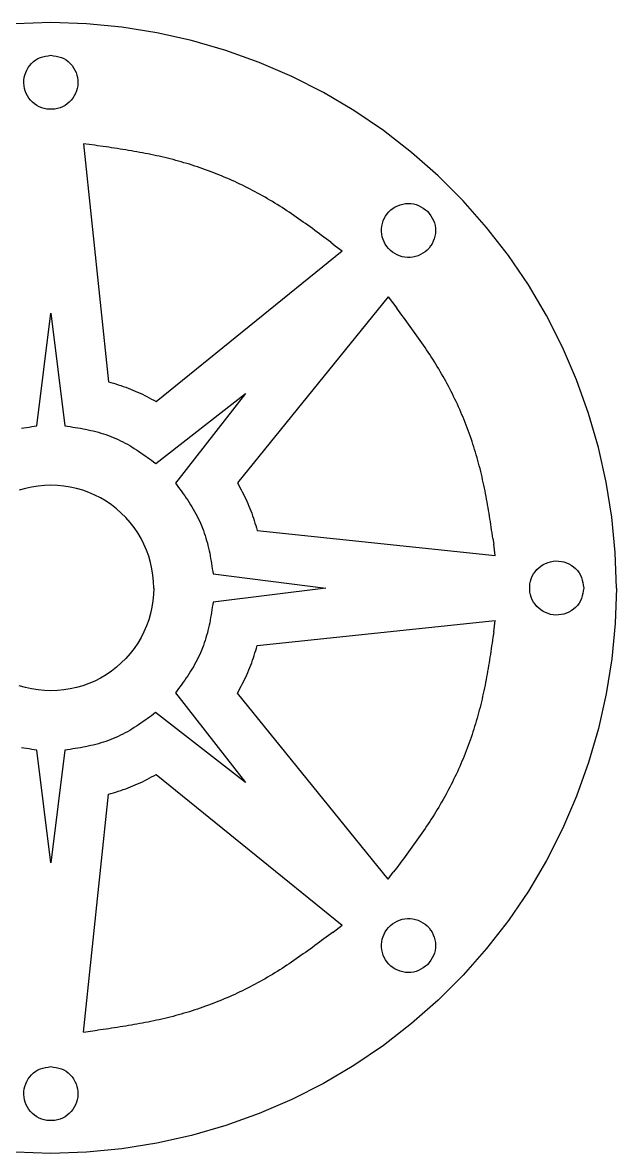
# Model space of a CAD drawing. Extents: x -3475 to 3475, y -2114 to 2114.
# Drawn here: x -1187 to -853, y 70 to 705 of the extents above; entities that cross this region are included whole.
import ezdxf

# ---------------------------------------------------------------- set-up
doc = ezdxf.new("R2010")
doc.units = 0
doc.header["$MEASUREMENT"] = 0
doc.layers.get('0').update_dxf_attribs({"linetype": 'CONTINUOUS'})

msp = doc.modelspace()

# ---------------------------------------------------------------- linework, layer by layer
for p, q in [((-1170.8, 704.71), (-1190.72, 704.07)), ((-1150.87, 704.07), (-1170.8, 704.71)), ((-1131.03, 702.17), (-1150.87, 704.07)), ((-1111.33, 699.03), (-1131.03, 702.17)), ((-1091.87, 694.67), (-1111.33, 699.03)), ((-1072.71, 689.11), (-1091.87, 694.67)), ((-1176.69, 685.06), (-1175.27, 685.5)), ((-1175.27, 685.5), (-1173.81, 685.84)), ((-1173.81, 685.84), (-1172.31, 686.11)), ((-1172.31, 686.11), (-1170.8, 686.35)), ((-1170.8, 686.35), (-1169.29, 686.11)), ((-1169.29, 686.11), (-1167.8, 685.84)), ((-1167.8, 685.84), (-1166.33, 685.5)), ((-1166.33, 685.5), (-1164.91, 685.06)), ((-1053.95, 682.37), (-1072.71, 689.11)), ((-1184.3, 678.1), (-1183.54, 679.43)), ((-1183.54, 679.43), (-1182.66, 680.67)), ((-1182.66, 680.67), (-1181.66, 681.82)), ((-1181.66, 681.82), (-1180.55, 682.86)), ((-1180.55, 682.86), (-1179.34, 683.75)), ((-1179.34, 683.75), (-1178.06, 684.48)), ((-1178.06, 684.48), (-1176.69, 685.06)), ((-1164.91, 685.06), (-1163.55, 684.48)), ((-1163.55, 684.48), (-1162.26, 683.75)), ((-1162.26, 683.75), (-1161.05, 682.86)), ((-1161.05, 682.86), (-1159.94, 681.82)), ((-1159.94, 681.82), (-1158.94, 680.67)), ((-1158.94, 680.67), (-1158.06, 679.42)), ((-1158.06, 679.42), (-1157.31, 678.1)), ((-1035.64, 674.48), (-1053.95, 682.37)), ((-1185.92, 672.32), (-1185.73, 673.81)), ((-1185.73, 673.81), (-1185.4, 675.28)), ((-1185.4, 675.28), (-1184.91, 676.71)), ((-1184.91, 676.71), (-1184.3, 678.1)), ((-1157.31, 678.1), (-1156.69, 676.71)), ((-1156.69, 676.71), (-1156.21, 675.28)), ((-1156.21, 675.28), (-1155.87, 673.81)), ((-1155.87, 673.81), (-1155.68, 672.32)), ((-1017.87, 665.46), (-1035.64, 674.48)), ((-1185.96, 670.81), (-1185.92, 672.32)), ((-1185.85, 669.3), (-1185.96, 670.81)), ((-1185.58, 667.82), (-1185.85, 669.3)), ((-1185.17, 666.36), (-1185.58, 667.82)), ((-1156.02, 667.81), (-1156.43, 666.36)), ((-1155.76, 669.3), (-1156.02, 667.81)), ((-1155.64, 670.81), (-1155.76, 669.3)), ((-1155.68, 672.32), (-1155.64, 670.81)), ((-1184.62, 664.95), (-1185.17, 666.36)), ((-1183.94, 663.6), (-1184.62, 664.95)), ((-1183.11, 662.33), (-1183.94, 663.6)), ((-1182.17, 661.15), (-1183.11, 662.33)), ((-1181.12, 660.07), (-1182.17, 661.15)), ((-1179.96, 659.1), (-1181.12, 660.07)), ((-1160.49, 660.07), (-1161.64, 659.1)), ((-1159.43, 661.15), (-1160.49, 660.07)), ((-1158.49, 662.33), (-1159.43, 661.15)), ((-1157.67, 663.6), (-1158.49, 662.33)), ((-1156.98, 664.95), (-1157.67, 663.6)), ((-1156.43, 666.36), (-1156.98, 664.95)), ((-1000.72, 655.33), (-1017.87, 665.46)), ((-1178.71, 658.25), (-1179.96, 659.1)), ((-1177.38, 657.52), (-1178.71, 658.25)), ((-1175.99, 656.94), (-1177.38, 657.52)), ((-1174.54, 656.49), (-1175.99, 656.94)), ((-1173.06, 656.19), (-1174.54, 656.49)), ((-1171.56, 656.04), (-1173.06, 656.19)), ((-1170.05, 656.04), (-1171.56, 656.04)), ((-1168.54, 656.19), (-1170.05, 656.04)), ((-1167.06, 656.49), (-1168.54, 656.19)), ((-1165.61, 656.94), (-1167.06, 656.49)), ((-1164.22, 657.52), (-1165.61, 656.94)), ((-1162.89, 658.24), (-1164.22, 657.52)), ((-1161.64, 659.1), (-1162.89, 658.24)), ((-984.25, 644.12), (-1000.72, 655.33)), ((-968.52, 631.9), (-984.25, 644.12)), ((-1152.55, 636.73), (-1138.51, 503.18)), ((-1146.21, 635.85), (-1152.55, 636.73)), ((-1144.63, 635.63), (-1146.21, 635.85)), ((-1141.46, 635.18), (-1144.63, 635.63)), ((-1139.88, 634.95), (-1141.46, 635.18)), ((-1138.3, 634.72), (-1139.88, 634.95)), ((-1136.72, 634.49), (-1138.3, 634.72)), ((-1135.14, 634.25), (-1136.72, 634.49)), ((-1133.56, 634.01), (-1135.14, 634.25)), ((-1131.98, 633.76), (-1133.56, 634.01)), ((-1130.4, 633.51), (-1131.98, 633.76)), ((-1128.82, 633.26), (-1130.4, 633.51)), ((-1127.25, 632.99), (-1128.82, 633.26)), ((-1125.67, 632.73), (-1127.25, 632.99)), ((-1124.1, 632.46), (-1125.67, 632.73)), ((-1122.53, 632.18), (-1124.1, 632.46)), ((-1120.96, 631.89), (-1122.53, 632.18)), ((-1119.39, 631.6), (-1120.96, 631.89)), ((-1117.83, 631.3), (-1119.39, 631.6)), ((-1116.26, 630.99), (-1117.83, 631.3)), ((-1114.7, 630.67), (-1116.26, 630.99)), ((-1113.14, 630.35), (-1114.7, 630.67)), ((-1111.58, 630.01), (-1113.14, 630.35)), ((-1110.02, 629.67), (-1111.58, 630.01)), ((-1108.47, 629.31), (-1110.02, 629.67)), ((-1106.92, 628.95), (-1108.47, 629.31)), ((-1105.37, 628.58), (-1106.92, 628.95)), ((-1103.82, 628.19), (-1105.37, 628.58)), ((-953.57, 618.72), (-968.52, 631.9)), ((-1102.28, 627.8), (-1103.82, 628.19)), ((-1100.73, 627.39), (-1102.28, 627.8)), ((-1099.19, 626.97), (-1100.73, 627.39)), ((-1097.66, 626.54), (-1099.19, 626.97)), ((-1096.12, 626.1), (-1097.66, 626.54)), ((-1094.59, 625.64), (-1096.12, 626.1)), ((-1093.06, 625.18), (-1094.59, 625.64)), ((-1091.54, 624.7), (-1093.06, 625.18)), ((-1090.02, 624.21), (-1091.54, 624.7)), ((-1088.5, 623.7), (-1090.02, 624.21)), ((-1086.98, 623.19), (-1088.5, 623.7)), ((-1085.47, 622.66), (-1086.98, 623.19)), ((-1083.97, 622.13), (-1085.47, 622.66)), ((-1082.46, 621.58), (-1083.97, 622.13)), ((-1080.96, 621.02), (-1082.46, 621.58)), ((-1079.47, 620.44), (-1080.96, 621.02)), ((-1077.98, 619.86), (-1079.47, 620.44)), ((-1076.49, 619.26), (-1077.98, 619.86)), ((-1075.01, 618.66), (-1076.49, 619.26)), ((-1073.53, 618.04), (-1075.01, 618.66)), ((-1072.06, 617.41), (-1073.53, 618.04)), ((-1070.59, 616.77), (-1072.06, 617.41)), ((-1069.13, 616.12), (-1070.59, 616.77)), ((-1067.67, 615.45), (-1069.13, 616.12)), ((-939.48, 604.63), (-953.57, 618.72)), ((-1066.22, 614.78), (-1067.67, 615.45)), ((-1064.77, 614.1), (-1066.22, 614.78)), ((-1063.33, 613.4), (-1064.77, 614.1)), ((-1061.89, 612.69), (-1063.33, 613.4)), ((-1060.46, 611.98), (-1061.89, 612.69)), ((-1059.04, 611.25), (-1060.46, 611.98)), ((-1057.62, 610.51), (-1059.04, 611.25)), ((-1056.21, 609.76), (-1057.62, 610.51)), ((-1054.8, 609), (-1056.21, 609.76)), ((-1053.4, 608.23), (-1054.8, 609)), ((-1052.01, 607.45), (-1053.4, 608.23)), ((-1050.62, 606.66), (-1052.01, 607.45)), ((-1049.24, 605.86), (-1050.62, 606.66)), ((-1047.87, 605.05), (-1049.24, 605.86)), ((-1046.5, 604.22), (-1047.87, 605.05)), ((-1045.14, 603.39), (-1046.5, 604.22)), ((-1043.78, 602.55), (-1045.14, 603.39)), ((-973.3, 602.9), (-971.79, 603.15)), ((-971.79, 603.15), (-970.27, 603.26)), ((-970.27, 603.26), (-968.76, 603.21)), ((-968.76, 603.21), (-967.28, 602.99)), ((-967.28, 602.99), (-965.85, 602.6)), ((-926.3, 589.69), (-939.48, 604.63)), ((-1042.43, 601.7), (-1043.78, 602.55)), ((-1041.09, 600.85), (-1042.43, 601.7)), ((-1039.75, 599.98), (-1041.09, 600.85)), ((-1038.42, 599.11), (-1039.75, 599.98)), ((-1037.09, 598.23), (-1038.42, 599.11)), ((-1035.76, 597.34), (-1037.09, 598.23)), ((-1034.45, 596.44), (-1035.76, 597.34)), ((-982.96, 596.13), (-982.09, 597.37)), ((-982.09, 597.37), (-981.11, 598.52)), ((-981.11, 598.52), (-980.01, 599.55)), ((-980.01, 599.55), (-978.82, 600.48)), ((-978.82, 600.48), (-977.54, 601.28)), ((-977.54, 601.28), (-976.19, 601.95)), ((-976.19, 601.95), (-974.77, 602.49)), ((-974.77, 602.49), (-973.3, 602.9)), ((-965.85, 602.6), (-964.48, 602.04)), ((-964.48, 602.04), (-963.16, 601.34)), ((-963.16, 601.34), (-961.88, 600.55)), ((-961.88, 600.55), (-960.63, 599.68)), ((-960.63, 599.68), (-959.39, 598.79)), ((-959.39, 598.79), (-958.5, 597.55)), ((-958.5, 597.55), (-957.64, 596.3)), ((-1033.13, 595.54), (-1034.45, 596.44)), ((-1031.82, 594.63), (-1033.13, 595.54)), ((-1030.51, 593.72), (-1031.82, 594.63)), ((-1029.21, 592.8), (-1030.51, 593.72)), ((-1027.91, 591.87), (-1029.21, 592.8)), ((-1026.61, 590.94), (-1027.91, 591.87)), ((-1025.32, 590.01), (-1026.61, 590.94)), ((-985.26, 589.01), (-985.09, 590.51)), ((-985.09, 590.51), (-984.77, 591.99)), ((-984.77, 591.99), (-984.31, 593.43)), ((-984.31, 593.43), (-983.7, 594.81)), ((-983.7, 594.81), (-982.96, 596.13)), ((-957.64, 596.3), (-956.84, 595.02)), ((-956.84, 595.02), (-956.15, 593.7)), ((-956.15, 593.7), (-955.59, 592.33)), ((-955.59, 592.33), (-955.19, 590.9)), ((-955.19, 590.9), (-954.98, 589.42)), ((-1024.02, 589.07), (-1025.32, 590.01)), ((-1022.74, 588.12), (-1024.02, 589.07)), ((-1021.45, 587.18), (-1022.74, 588.12)), ((-1020.17, 586.22), (-1021.45, 587.18)), ((-1018.88, 585.27), (-1020.17, 586.22)), ((-1017.6, 584.31), (-1018.88, 585.27)), ((-1016.33, 583.35), (-1017.6, 584.31)), ((-985.28, 587.5), (-985.26, 589.01)), ((-985.15, 585.99), (-985.28, 587.5)), ((-984.87, 584.51), (-985.15, 585.99)), ((-984.44, 583.06), (-984.87, 584.51)), ((-955.29, 584.88), (-955.69, 583.41)), ((-955.03, 586.39), (-955.29, 584.88)), ((-954.92, 587.91), (-955.03, 586.39)), ((-954.98, 589.42), (-954.92, 587.91)), ((-914.07, 573.95), (-926.3, 589.69)), ((-1013.77, 581.43), (-1016.33, 583.35)), ((-1013.77, 581.43), (-1011.23, 579.5)), ((-1011.23, 579.5), (-1007.41, 576.59)), ((-983.87, 581.66), (-984.44, 583.06)), ((-983.16, 580.32), (-983.87, 581.66)), ((-982.32, 579.06), (-983.16, 580.32)), ((-981.37, 577.89), (-982.32, 579.06)), ((-980.3, 576.82), (-981.37, 577.89)), ((-958.63, 578.17), (-959.67, 577.08)), ((-957.71, 579.36), (-958.63, 578.17)), ((-956.91, 580.64), (-957.71, 579.36)), ((-956.23, 581.99), (-956.91, 580.64)), ((-955.69, 583.41), (-956.23, 581.99)), ((-1111.76, 492.09), (-1007.41, 576.59)), ((-979.13, 575.86), (-980.3, 576.82)), ((-977.87, 575.03), (-979.13, 575.86)), ((-976.53, 574.32), (-977.87, 575.03)), ((-975.13, 573.75), (-976.53, 574.32)), ((-973.68, 573.32), (-975.13, 573.75)), ((-972.2, 573.04), (-973.68, 573.32)), ((-970.69, 572.91), (-972.2, 573.04)), ((-969.18, 572.92), (-970.69, 572.91)), ((-967.68, 573.09), (-969.18, 572.92)), ((-966.2, 573.41), (-967.68, 573.09)), ((-964.76, 573.88), (-966.2, 573.41)), ((-963.38, 574.48), (-964.76, 573.88)), ((-962.06, 575.23), (-963.38, 574.48)), ((-960.82, 576.09), (-962.06, 575.23)), ((-959.67, 577.08), (-960.82, 576.09)), ((-902.86, 557.47), (-914.07, 573.95)), ((-892.72, 540.31), (-902.86, 557.47)), ((-981.59, 550.78), (-1066.09, 446.42)), ((-981.59, 550.78), (-976.76, 544.41)), ((-1178.67, 478.39), (-1170.8, 541.7)), ((-1170.8, 541.7), (-1162.93, 478.39)), ((-974.83, 541.86), (-976.76, 544.41)), ((-973.87, 540.58), (-974.83, 541.86)), ((-972.91, 539.3), (-973.87, 540.58)), ((-883.7, 522.52), (-892.72, 540.31)), ((-971.96, 538.02), (-972.91, 539.3)), ((-971.01, 536.74), (-971.96, 538.02)), ((-970.06, 535.45), (-971.01, 536.74)), ((-969.12, 534.16), (-970.06, 535.45)), ((-968.18, 532.87), (-969.12, 534.16)), ((-967.24, 531.58), (-968.18, 532.87)), ((-966.31, 530.28), (-967.24, 531.58)), ((-965.39, 528.98), (-966.31, 530.28)), ((-964.47, 527.68), (-965.39, 528.98)), ((-963.55, 526.37), (-964.47, 527.68)), ((-962.65, 525.06), (-963.55, 526.37)), ((-961.74, 523.74), (-962.65, 525.06)), ((-960.85, 522.42), (-961.74, 523.74)), ((-959.96, 521.1), (-960.85, 522.42)), ((-959.08, 519.77), (-959.96, 521.1)), ((-875.81, 504.19), (-883.7, 522.52)), ((-958.21, 518.44), (-959.08, 519.77)), ((-957.34, 517.1), (-958.21, 518.44)), ((-956.48, 515.75), (-957.34, 517.1)), ((-955.63, 514.4), (-956.48, 515.75)), ((-954.79, 513.05), (-955.63, 514.4)), ((-953.96, 511.69), (-954.79, 513.05)), ((-953.14, 510.32), (-953.96, 511.69)), ((-952.33, 508.95), (-953.14, 510.32)), ((-951.53, 507.57), (-952.33, 508.95)), ((-1138.51, 503.18), (-1137.12, 502.76)), ((-1137.12, 502.76), (-1135.73, 502.33)), ((-1135.73, 502.33), (-1134.35, 501.9)), ((-1134.35, 501.9), (-1132.97, 501.46)), ((-1132.97, 501.46), (-1131.59, 501)), ((-950.74, 506.18), (-951.53, 507.57)), ((-949.96, 504.78), (-950.74, 506.18)), ((-949.19, 503.39), (-949.96, 504.78)), ((-948.43, 501.98), (-949.19, 503.39)), ((-947.68, 500.57), (-948.43, 501.98)), ((-869.07, 485.4), (-875.81, 504.19)), ((-1131.59, 501), (-1130.21, 500.53)), ((-1130.21, 500.53), (-1128.85, 500.05)), ((-1128.85, 500.05), (-1127.49, 499.54)), ((-1127.49, 499.54), (-1126.13, 499.02)), ((-1126.13, 499.02), (-1124.79, 498.47)), ((-1124.79, 498.47), (-1123.45, 497.9)), ((-1123.45, 497.9), (-1122.12, 497.32)), ((-1122.12, 497.32), (-1120.8, 496.71)), ((-1120.8, 496.71), (-1119.49, 496.09)), ((-1119.49, 496.09), (-1118.19, 495.45)), ((-1118.19, 495.45), (-1116.9, 494.8)), ((-1112.01, 457.29), (-1061.68, 496.5)), ((-1061.68, 496.5), (-1100.89, 446.17)), ((-946.94, 499.15), (-947.68, 500.57)), ((-946.21, 497.72), (-946.94, 499.15)), ((-945.49, 496.29), (-946.21, 497.72)), ((-944.79, 494.86), (-945.49, 496.29)), ((-1116.9, 494.8), (-1115.61, 494.13)), ((-1115.61, 494.13), (-1114.32, 493.46)), ((-1114.32, 493.46), (-1113.04, 492.78)), ((-1113.04, 492.78), (-1111.76, 492.09)), ((-944.09, 493.42), (-944.79, 494.86)), ((-943.41, 491.97), (-944.09, 493.42)), ((-942.73, 490.52), (-943.41, 491.97)), ((-942.07, 489.06), (-942.73, 490.52)), ((-941.42, 487.6), (-942.07, 489.06)), ((-940.78, 486.13), (-941.42, 487.6)), ((-940.15, 484.66), (-940.78, 486.13)), ((-939.53, 483.18), (-940.15, 484.66)), ((-938.92, 481.7), (-939.53, 483.18)), ((-863.52, 466.23), (-869.07, 485.4)), ((-1187.4, 477.02), (-1185.95, 477.26)), ((-1185.95, 477.26), (-1184.5, 477.5)), ((-1184.5, 477.5), (-1183.04, 477.73)), ((-1183.04, 477.73), (-1181.58, 477.96)), ((-1181.58, 477.96), (-1180.13, 478.17)), ((-1180.13, 478.17), (-1178.67, 478.39)), ((-1162.93, 478.39), (-1161.47, 478.17)), ((-1161.47, 478.17), (-1160.02, 477.96)), ((-1160.02, 477.96), (-1158.56, 477.73)), ((-1158.56, 477.73), (-1157.1, 477.5)), ((-1157.1, 477.5), (-1155.65, 477.26)), ((-1155.65, 477.26), (-1154.2, 477.02)), ((-1154.2, 477.02), (-1152.75, 476.75)), ((-1152.75, 476.75), (-1151.31, 476.48)), ((-1151.31, 476.48), (-1149.87, 476.18)), ((-1149.87, 476.18), (-1148.43, 475.86)), ((-938.33, 480.21), (-938.92, 481.7)), ((-937.74, 478.72), (-938.33, 480.21)), ((-937.17, 477.23), (-937.74, 478.72)), ((-936.61, 475.73), (-937.17, 477.23)), ((-1148.43, 475.86), (-1147, 475.53)), ((-1147, 475.53), (-1145.57, 475.17)), ((-1145.57, 475.17), (-1144.15, 474.78)), ((-1144.15, 474.78), (-1142.74, 474.36)), ((-1142.74, 474.36), (-1141.34, 473.92)), ((-1141.34, 473.92), (-1139.94, 473.45)), ((-1139.94, 473.45), (-1138.55, 472.95)), ((-1138.55, 472.95), (-1137.17, 472.43)), ((-1137.17, 472.43), (-1135.8, 471.88)), ((-1135.8, 471.88), (-1134.44, 471.3)), ((-1134.44, 471.3), (-1133.1, 470.69)), ((-1133.1, 470.69), (-1131.76, 470.07)), ((-1131.76, 470.07), (-1130.44, 469.41)), ((-936.06, 474.22), (-936.61, 475.73)), ((-935.52, 472.72), (-936.06, 474.22)), ((-935, 471.21), (-935.52, 472.72)), ((-934.48, 469.69), (-935, 471.21)), ((-933.98, 468.17), (-934.48, 469.69)), ((-1130.44, 469.41), (-1129.13, 468.73)), ((-1129.13, 468.73), (-1127.84, 468.03)), ((-1127.84, 468.03), (-1126.56, 467.3)), ((-1126.56, 467.3), (-1125.3, 466.55)), ((-1125.3, 466.55), (-1124.05, 465.77)), ((-1124.05, 465.77), (-1122.81, 464.98)), ((-1122.81, 464.98), (-1121.58, 464.17)), ((-1121.58, 464.17), (-1120.36, 463.34)), ((-1120.36, 463.34), (-1119.15, 462.5)), ((-933.49, 466.65), (-933.98, 468.17)), ((-933.01, 465.13), (-933.49, 466.65)), ((-932.54, 463.6), (-933.01, 465.13)), ((-932.09, 462.07), (-932.54, 463.6)), ((-859.16, 446.77), (-863.52, 466.23)), ((-1119.15, 462.5), (-1117.95, 461.65)), ((-1117.95, 461.65), (-1116.76, 460.79)), ((-1116.76, 460.79), (-1115.57, 459.92)), ((-1115.57, 459.92), (-1114.38, 459.05)), ((-1114.38, 459.05), (-1113.2, 458.17)), ((-1113.2, 458.17), (-1112.01, 457.29)), ((-931.64, 460.53), (-932.09, 462.07)), ((-931.21, 459), (-931.64, 460.53)), ((-930.79, 457.46), (-931.21, 459)), ((-930.39, 455.91), (-930.79, 457.46)), ((-929.99, 454.37), (-930.39, 455.91)), ((-929.61, 452.82), (-929.99, 454.37)), ((-929.23, 451.27), (-929.61, 452.82)), ((-928.87, 449.72), (-929.23, 451.27)), ((-1178.03, 444.62), (-1181.61, 444.05)), ((-1174.42, 444.96), (-1178.03, 444.62)), ((-1170.8, 445.08), (-1174.42, 444.96)), ((-1167.18, 444.96), (-1170.8, 445.08)), ((-1163.57, 444.62), (-1167.18, 444.96)), ((-1159.99, 444.05), (-1163.57, 444.62)), ((-1100.89, 446.17), (-1100.01, 444.98)), ((-1100.01, 444.98), (-1099.13, 443.8)), ((-1066.09, 446.42), (-1065.41, 445.14)), ((-1065.41, 445.14), (-1064.73, 443.86)), ((-928.52, 448.16), (-928.87, 449.72)), ((-928.17, 446.61), (-928.52, 448.16)), ((-927.84, 445.05), (-928.17, 446.61)), ((-927.52, 443.49), (-927.84, 445.05)), ((-856.02, 427.08), (-859.16, 446.77)), ((-1185.15, 443.25), (-1188.63, 442.24)), ((-1181.61, 444.05), (-1185.15, 443.25)), ((-1156.45, 443.25), (-1159.99, 444.05)), ((-1152.97, 442.24), (-1156.45, 443.25)), ((-1149.55, 441.02), (-1152.97, 442.24)), ((-1146.23, 439.58), (-1149.55, 441.02)), ((-1143, 437.94), (-1146.23, 439.58)), ((-1139.88, 436.1), (-1143, 437.94)), ((-1099.13, 443.8), (-1098.26, 442.61)), ((-1098.26, 442.61), (-1097.39, 441.42)), ((-1097.39, 441.42), (-1096.53, 440.23)), ((-1096.53, 440.23), (-1095.68, 439.03)), ((-1095.68, 439.03), (-1094.84, 437.82)), ((-1064.73, 443.86), (-1064.05, 442.57)), ((-1064.05, 442.57), (-1063.39, 441.28)), ((-1063.39, 441.28), (-1062.73, 439.99)), ((-1062.73, 439.99), (-1062.09, 438.69)), ((-1062.09, 438.69), (-1061.47, 437.38)), ((-927.2, 441.93), (-927.52, 443.49)), ((-926.89, 440.36), (-927.2, 441.93)), ((-926.59, 438.79), (-926.89, 440.36)), ((-926.3, 437.23), (-926.59, 438.79)), ((-1136.88, 434.06), (-1139.88, 436.1)), ((-1134.02, 431.84), (-1136.88, 434.06)), ((-1131.3, 429.45), (-1134.02, 431.84)), ((-1094.84, 437.82), (-1094.01, 436.6)), ((-1094.01, 436.6), (-1093.2, 435.38)), ((-1093.2, 435.38), (-1092.41, 434.14)), ((-1092.41, 434.14), (-1091.64, 432.89)), ((-1091.64, 432.89), (-1090.89, 431.62)), ((-1090.89, 431.62), (-1090.16, 430.34)), ((-1061.47, 437.38), (-1060.87, 436.06)), ((-1060.87, 436.06), (-1060.28, 434.73)), ((-1060.28, 434.73), (-1059.72, 433.39)), ((-1059.72, 433.39), (-1059.17, 432.05)), ((-1059.17, 432.05), (-1058.64, 430.7)), ((-926.01, 435.66), (-926.3, 437.23)), ((-925.73, 434.09), (-926.01, 435.66)), ((-925.46, 432.51), (-925.73, 434.09)), ((-925.19, 430.94), (-925.46, 432.51)), ((-1128.74, 426.88), (-1131.3, 429.45)), ((-1126.34, 424.17), (-1128.74, 426.88)), ((-1090.16, 430.34), (-1089.45, 429.05)), ((-1089.45, 429.05), (-1088.77, 427.74)), ((-1088.77, 427.74), (-1088.12, 426.42)), ((-1088.12, 426.42), (-1087.49, 425.09)), ((-1058.64, 430.7), (-1058.14, 429.34)), ((-1058.14, 429.34), (-1057.65, 427.97)), ((-1057.65, 427.97), (-1057.18, 426.6)), ((-1057.18, 426.6), (-1056.73, 425.22)), ((-1056.73, 425.22), (-1056.28, 423.84)), ((-924.93, 429.36), (-925.19, 430.94)), ((-924.68, 427.79), (-924.93, 429.36)), ((-924.42, 426.21), (-924.68, 427.79)), ((-924.18, 424.63), (-924.42, 426.21)), ((-854.12, 407.26), (-856.02, 427.08)), ((-1124.12, 421.31), (-1126.34, 424.17)), ((-1122.08, 418.31), (-1124.12, 421.31)), ((-1087.49, 425.09), (-1086.89, 423.74)), ((-1086.89, 423.74), (-1086.31, 422.38)), ((-1086.31, 422.38), (-1085.76, 421.01)), ((-1085.76, 421.01), (-1085.23, 419.63)), ((-1085.23, 419.63), (-1084.73, 418.24)), ((-1056.28, 423.84), (-1055.85, 422.45)), ((-1055.85, 422.45), (-1055.42, 421.06)), ((-1055.42, 421.06), (-1055, 419.68)), ((-1055, 419.68), (-921.46, 405.64)), ((-923.94, 423.05), (-924.18, 424.63)), ((-923.7, 421.47), (-923.94, 423.05)), ((-923.47, 419.89), (-923.7, 421.47)), ((-923.23, 418.31), (-923.47, 419.89)), ((-1120.24, 415.19), (-1122.08, 418.31)), ((-1118.6, 411.95), (-1120.24, 415.19)), ((-1084.73, 418.24), (-1084.26, 416.85)), ((-1084.26, 416.85), (-1083.82, 415.44)), ((-1083.82, 415.44), (-1083.4, 414.03)), ((-1083.4, 414.03), (-1083.02, 412.61)), ((-1083.02, 412.61), (-1082.66, 411.18)), ((-923.01, 416.73), (-923.23, 418.31)), ((-922.78, 415.14), (-923.01, 416.73)), ((-922.78, 415.14), (-922.34, 411.98)), ((-1117.16, 408.62), (-1118.6, 411.95)), ((-1115.94, 405.21), (-1117.16, 408.62)), ((-1082.66, 411.18), (-1082.32, 409.75)), ((-1082.32, 409.75), (-1082.01, 408.32)), ((-1082.01, 408.32), (-1081.71, 406.88)), ((-1081.71, 406.88), (-1081.43, 405.43)), ((-921.46, 405.64), (-922.34, 411.98)), ((-853.48, 387.38), (-854.12, 407.26)), ((-1114.93, 401.72), (-1115.94, 405.21)), ((-1114.14, 398.18), (-1114.93, 401.72)), ((-1081.43, 405.43), (-1081.17, 403.99)), ((-1081.17, 403.99), (-1080.92, 402.53)), ((-1080.92, 402.53), (-1080.68, 401.08)), ((-1080.68, 401.08), (-1080.45, 399.63)), ((-895.85, 399.7), (-894.58, 400.52)), ((-894.58, 400.52), (-893.23, 401.21)), ((-893.23, 401.21), (-891.82, 401.76)), ((-891.82, 401.76), (-890.37, 402.16)), ((-890.37, 402.16), (-888.88, 402.43)), ((-888.88, 402.43), (-887.37, 402.54)), ((-887.37, 402.54), (-885.87, 402.5)), ((-885.87, 402.5), (-884.37, 402.31)), ((-884.37, 402.31), (-882.9, 401.98)), ((-882.9, 401.98), (-881.47, 401.5)), ((-881.47, 401.5), (-880.08, 400.88)), ((-880.08, 400.88), (-878.76, 400.12)), ((-878.76, 400.12), (-877.51, 399.24)), ((-1113.57, 394.6), (-1114.14, 398.18)), ((-1113.22, 391), (-1113.57, 394.6)), ((-1080.45, 399.63), (-1080.23, 398.17)), ((-1080.23, 398.17), (-1080.01, 396.71)), ((-1080.01, 396.71), (-1079.79, 395.25)), ((-1079.79, 395.25), (-1016.49, 387.38)), ((-901.25, 392.57), (-900.66, 393.97)), ((-900.66, 393.97), (-899.94, 395.3)), ((-899.94, 395.3), (-899.09, 396.54)), ((-899.09, 396.54), (-898.11, 397.7)), ((-898.11, 397.7), (-897.03, 398.75)), ((-897.03, 398.75), (-895.85, 399.7)), ((-877.51, 399.24), (-876.36, 398.24)), ((-876.36, 398.24), (-875.32, 397.13)), ((-875.32, 397.13), (-874.43, 395.93)), ((-874.43, 395.93), (-873.7, 394.64)), ((-873.7, 394.64), (-873.13, 393.27)), ((-1113.11, 387.38), (-1113.22, 391)), ((-1113.11, 387.38), (-1113.22, 383.77)), ((-1016.49, 387.38), (-1079.79, 379.52)), ((-902.14, 388.14), (-901.99, 389.65)), ((-902.14, 386.63), (-902.14, 388.14)), ((-901.99, 389.65), (-901.69, 391.13)), ((-901.69, 391.13), (-901.25, 392.57)), ((-873.13, 393.27), (-872.69, 391.85)), ((-872.69, 391.85), (-872.35, 390.39)), ((-872.35, 390.39), (-872.07, 388.89)), ((-872.07, 388.89), (-871.83, 387.38)), ((-871.83, 387.38), (-872.07, 385.87)), ((-853.48, 387.38), (-854.12, 367.51)), ((-1113.22, 383.77), (-1113.57, 380.17)), ((-901.99, 385.12), (-902.14, 386.63)), ((-901.69, 383.64), (-901.99, 385.12)), ((-901.25, 382.2), (-901.69, 383.64)), ((-900.66, 380.8), (-901.25, 382.2)), ((-899.94, 379.47), (-900.66, 380.8)), ((-873.13, 381.49), (-873.7, 380.13)), ((-872.69, 382.91), (-873.13, 381.49)), ((-872.35, 384.38), (-872.69, 382.91)), ((-872.07, 385.87), (-872.35, 384.38)), ((-1114.14, 376.59), (-1114.93, 373.05)), ((-1113.57, 380.17), (-1114.14, 376.59)), ((-1080.45, 375.15), (-1080.68, 373.69)), ((-1080.22, 376.6), (-1080.45, 375.15)), ((-1080, 378.06), (-1080.22, 376.6)), ((-1079.79, 379.52), (-1080, 378.06)), ((-899.09, 378.23), (-899.94, 379.47)), ((-898.12, 377.07), (-899.09, 378.23)), ((-897.04, 376.01), (-898.12, 377.07)), ((-895.85, 375.07), (-897.04, 376.01)), ((-894.59, 374.25), (-895.85, 375.07)), ((-878.76, 374.64), (-880.09, 373.89)), ((-877.51, 375.53), (-878.76, 374.64)), ((-876.36, 376.53), (-877.51, 375.53)), ((-875.33, 377.63), (-876.36, 376.53)), ((-874.43, 378.84), (-875.33, 377.63)), ((-873.7, 380.13), (-874.43, 378.84)), ((-1115.94, 369.56), (-1117.16, 366.15)), ((-1114.93, 373.05), (-1115.94, 369.56)), ((-1081.43, 369.34), (-1081.7, 367.89)), ((-1081.16, 370.79), (-1081.43, 369.34)), ((-1080.91, 372.24), (-1081.16, 370.79)), ((-1080.68, 373.69), (-1080.91, 372.24)), ((-1055, 355.09), (-921.46, 369.13)), ((-922.34, 362.79), (-921.46, 369.13)), ((-893.24, 373.56), (-894.59, 374.25)), ((-891.83, 373.01), (-893.24, 373.56)), ((-890.37, 372.6), (-891.83, 373.01)), ((-888.88, 372.34), (-890.37, 372.6)), ((-887.38, 372.22), (-888.88, 372.34)), ((-885.87, 372.26), (-887.38, 372.22)), ((-884.38, 372.45), (-885.87, 372.26)), ((-882.91, 372.79), (-884.38, 372.45)), ((-881.47, 373.27), (-882.91, 372.79)), ((-880.09, 373.89), (-881.47, 373.27)), ((-1118.6, 362.81), (-1120.24, 359.58)), ((-1117.16, 366.15), (-1118.6, 362.81)), ((-1083.01, 362.16), (-1083.4, 360.74)), ((-1082.65, 363.59), (-1083.01, 362.16)), ((-1082.31, 365.02), (-1082.65, 363.59)), ((-1082, 366.45), (-1082.31, 365.02)), ((-1081.7, 367.89), (-1082, 366.45)), ((-922.34, 362.79), (-922.78, 359.62)), ((-854.12, 367.51), (-856.02, 347.69)), ((-1122.08, 356.46), (-1124.12, 353.46)), ((-1120.24, 359.58), (-1122.08, 356.46)), ((-1084.73, 356.52), (-1085.23, 355.14)), ((-1084.26, 357.92), (-1084.73, 356.52)), ((-1083.81, 359.33), (-1084.26, 357.92)), ((-1083.4, 360.74), (-1083.81, 359.33)), ((-923.23, 356.46), (-923.47, 354.88)), ((-923.01, 358.04), (-923.23, 356.46)), ((-922.78, 359.62), (-923.01, 358.04)), ((-1126.34, 350.6), (-1128.74, 347.89)), ((-1124.12, 353.46), (-1126.34, 350.6)), ((-1087.48, 349.68), (-1088.11, 348.35)), ((-1086.88, 351.03), (-1087.48, 349.68)), ((-1086.3, 352.39), (-1086.88, 351.03)), ((-1085.75, 353.76), (-1086.3, 352.39)), ((-1085.23, 355.14), (-1085.75, 353.76)), ((-1057.18, 348.17), (-1056.73, 349.55)), ((-1056.73, 349.55), (-1056.28, 350.93)), ((-1056.28, 350.93), (-1055.85, 352.32)), ((-1055.85, 352.32), (-1055.42, 353.7)), ((-1055.42, 353.7), (-1055, 355.09)), ((-924.18, 350.14), (-924.42, 348.56)), ((-923.94, 351.72), (-924.18, 350.14)), ((-923.7, 353.3), (-923.94, 351.72)), ((-923.47, 354.88), (-923.7, 353.3)), ((-1134.02, 342.93), (-1136.88, 340.7)), ((-1131.3, 345.32), (-1134.02, 342.93)), ((-1128.74, 347.89), (-1131.3, 345.32)), ((-1090.88, 343.14), (-1091.63, 341.88)), ((-1090.15, 344.42), (-1090.88, 343.14)), ((-1089.45, 345.72), (-1090.15, 344.42)), ((-1088.77, 347.03), (-1089.45, 345.72)), ((-1088.11, 348.35), (-1088.77, 347.03)), ((-1059.72, 341.38), (-1059.17, 342.72)), ((-1059.17, 342.72), (-1058.64, 344.07)), ((-1058.64, 344.07), (-1058.14, 345.43)), ((-1058.14, 345.43), (-1057.65, 346.8)), ((-1057.65, 346.8), (-1057.18, 348.17)), ((-925.19, 343.83), (-925.46, 342.26)), ((-924.93, 345.4), (-925.19, 343.83)), ((-924.68, 346.98), (-924.93, 345.4)), ((-924.42, 348.56), (-924.68, 346.98)), ((-856.02, 347.69), (-859.16, 328)), ((-1143, 336.83), (-1146.23, 335.18)), ((-1139.88, 338.67), (-1143, 336.83)), ((-1136.88, 340.7), (-1139.88, 338.67)), ((-1094.84, 336.95), (-1095.68, 335.74)), ((-1094.01, 338.16), (-1094.84, 336.95)), ((-1093.2, 339.39), (-1094.01, 338.16)), ((-1092.41, 340.63), (-1093.2, 339.39)), ((-1091.63, 341.88), (-1092.41, 340.63)), ((-1062.09, 336.08), (-1061.47, 337.39)), ((-1061.47, 337.39), (-1060.87, 338.71)), ((-1060.87, 338.71), (-1060.28, 340.04)), ((-1060.28, 340.04), (-1059.72, 341.38)), ((-926.3, 337.54), (-926.59, 335.97)), ((-926.01, 339.11), (-926.3, 337.54)), ((-925.73, 340.68), (-926.01, 339.11)), ((-925.46, 342.26), (-925.73, 340.68)), ((-1185.15, 331.51), (-1188.63, 332.53)), ((-1181.61, 330.72), (-1185.15, 331.51)), ((-1178.03, 330.15), (-1181.61, 330.72)), ((-1174.42, 329.81), (-1178.03, 330.15)), ((-1163.57, 330.15), (-1167.18, 329.81)), ((-1159.99, 330.72), (-1163.57, 330.15)), ((-1156.45, 331.51), (-1159.99, 330.72)), ((-1152.97, 332.53), (-1156.45, 331.51)), ((-1149.55, 333.75), (-1152.97, 332.53)), ((-1146.23, 335.18), (-1149.55, 333.75)), ((-1099.13, 330.97), (-1100.01, 329.78)), ((-1098.26, 332.15), (-1099.13, 330.97)), ((-1097.39, 333.34), (-1098.26, 332.15)), ((-1096.53, 334.54), (-1097.39, 333.34)), ((-1095.68, 335.74), (-1096.53, 334.54)), ((-1065.41, 329.63), (-1064.73, 330.91)), ((-1064.73, 330.91), (-1064.05, 332.2)), ((-1064.05, 332.2), (-1063.39, 333.48)), ((-1063.39, 333.48), (-1062.73, 334.78)), ((-1062.73, 334.78), (-1062.09, 336.08)), ((-927.52, 331.28), (-927.84, 329.72)), ((-927.2, 332.84), (-927.52, 331.28)), ((-926.89, 334.41), (-927.2, 332.84)), ((-926.59, 335.97), (-926.89, 334.41)), ((-1170.8, 329.69), (-1174.42, 329.81)), ((-1167.18, 329.81), (-1170.8, 329.69)), ((-1100.01, 329.78), (-1100.89, 328.6)), ((-1100.89, 328.6), (-1061.69, 278.27)), ((-1066.09, 328.35), (-1065.41, 329.63)), ((-981.59, 223.99), (-1066.09, 328.35)), ((-928.87, 325.05), (-929.23, 323.5)), ((-928.52, 326.61), (-928.87, 325.05)), ((-928.17, 328.16), (-928.52, 326.61)), ((-927.84, 329.72), (-928.17, 328.16)), ((-859.16, 328), (-863.52, 308.54)), ((-1112.02, 317.48), (-1113.2, 316.6)), ((-1061.69, 278.27), (-1112.02, 317.48)), ((-930.39, 318.86), (-930.79, 317.31)), ((-929.99, 320.4), (-930.39, 318.86)), ((-929.61, 321.95), (-929.99, 320.4)), ((-929.23, 323.5), (-929.61, 321.95)), ((-1120.37, 311.43), (-1121.59, 310.6)), ((-1119.16, 312.27), (-1120.37, 311.43)), ((-1117.96, 313.12), (-1119.16, 312.27)), ((-1116.76, 313.98), (-1117.96, 313.12)), ((-1115.57, 314.85), (-1116.76, 313.98)), ((-1114.39, 315.72), (-1115.57, 314.85)), ((-1113.2, 316.6), (-1114.39, 315.72)), ((-932.54, 311.17), (-933.01, 309.64)), ((-932.09, 312.7), (-932.54, 311.17)), ((-931.64, 314.24), (-932.09, 312.7)), ((-931.21, 315.77), (-931.64, 314.24)), ((-930.79, 317.31), (-931.21, 315.77)), ((-1131.77, 304.71), (-1133.1, 304.08)), ((-1130.45, 305.36), (-1131.77, 304.71)), ((-1129.14, 306.04), (-1130.45, 305.36)), ((-1127.84, 306.75), (-1129.14, 306.04)), ((-1126.57, 307.47), (-1127.84, 306.75)), ((-1125.3, 308.23), (-1126.57, 307.47)), ((-1124.05, 309), (-1125.3, 308.23)), ((-1122.81, 309.79), (-1124.05, 309)), ((-1121.59, 310.6), (-1122.81, 309.79)), ((-934.48, 305.08), (-935, 303.56)), ((-933.98, 306.6), (-934.48, 305.08)), ((-933.49, 308.12), (-933.98, 306.6)), ((-933.01, 309.64), (-933.49, 308.12)), ((-863.52, 308.54), (-869.07, 289.37)), ((-1151.31, 298.3), (-1152.75, 298.02)), ((-1149.87, 298.59), (-1151.31, 298.3)), ((-1148.43, 298.91), (-1149.87, 298.59)), ((-1147, 299.24), (-1148.43, 298.91)), ((-1145.58, 299.6), (-1147, 299.24)), ((-1144.16, 299.99), (-1145.58, 299.6)), ((-1142.74, 300.41), (-1144.16, 299.99)), ((-1141.34, 300.85), (-1142.74, 300.41)), ((-1139.94, 301.32), (-1141.34, 300.85)), ((-1138.55, 301.82), (-1139.94, 301.32)), ((-1137.18, 302.34), (-1138.55, 301.82)), ((-1135.81, 302.9), (-1137.18, 302.34)), ((-1134.45, 303.47), (-1135.81, 302.9)), ((-1133.1, 304.08), (-1134.45, 303.47)), ((-936.61, 299.04), (-937.17, 297.54)), ((-936.06, 300.55), (-936.61, 299.04)), ((-935.52, 302.05), (-936.06, 300.55)), ((-935, 303.56), (-935.52, 302.05)), ((-1185.95, 297.5), (-1187.4, 297.75)), ((-1184.49, 297.26), (-1185.95, 297.5)), ((-1183.04, 297.03), (-1184.49, 297.26)), ((-1181.58, 296.81), (-1183.04, 297.03)), ((-1180.12, 296.59), (-1181.58, 296.81)), ((-1178.66, 296.37), (-1180.12, 296.59)), ((-1170.8, 233.07), (-1178.66, 296.37)), ((-1162.93, 296.38), (-1170.8, 233.07)), ((-1161.47, 296.59), (-1162.93, 296.38)), ((-1160.02, 296.81), (-1161.47, 296.59)), ((-1158.56, 297.04), (-1160.02, 296.81)), ((-1157.1, 297.27), (-1158.56, 297.04)), ((-1155.65, 297.51), (-1157.1, 297.27)), ((-1154.2, 297.75), (-1155.65, 297.51)), ((-1152.75, 298.02), (-1154.2, 297.75)), ((-938.92, 293.07), (-939.53, 291.59)), ((-938.33, 294.56), (-938.92, 293.07)), ((-937.74, 296.05), (-938.33, 294.56)), ((-937.17, 297.54), (-937.74, 296.05)), ((-942.07, 285.71), (-942.73, 284.25)), ((-941.42, 287.17), (-942.07, 285.71)), ((-940.78, 288.64), (-941.42, 287.17)), ((-940.15, 290.11), (-940.78, 288.64)), ((-939.53, 291.59), (-940.15, 290.11)), ((-869.07, 289.37), (-875.81, 270.58)), ((-1119.49, 278.68), (-1118.19, 279.32)), ((-1118.19, 279.32), (-1116.9, 279.97)), ((-1116.9, 279.97), (-1115.61, 280.64)), ((-1115.61, 280.64), (-1114.32, 281.31)), ((-1114.32, 281.31), (-1113.04, 281.99)), ((-1113.04, 281.99), (-1111.76, 282.68)), ((-1111.76, 282.68), (-1007.41, 198.17)), ((-944.79, 279.91), (-945.49, 278.48)), ((-944.09, 281.35), (-944.79, 279.91)), ((-943.41, 282.8), (-944.09, 281.35)), ((-942.73, 284.25), (-943.41, 282.8)), ((-1134.35, 272.87), (-1132.97, 273.31)), ((-1132.97, 273.31), (-1131.59, 273.77)), ((-1131.59, 273.77), (-1130.21, 274.23)), ((-1130.21, 274.23), (-1128.85, 274.72)), ((-1128.85, 274.72), (-1127.49, 275.23)), ((-1127.49, 275.23), (-1126.13, 275.75)), ((-1126.13, 275.75), (-1124.79, 276.3)), ((-1124.79, 276.3), (-1123.45, 276.87)), ((-1123.45, 276.87), (-1122.12, 277.45)), ((-1122.12, 277.45), (-1120.8, 278.05)), ((-1120.8, 278.05), (-1119.49, 278.68)), ((-947.68, 274.2), (-948.43, 272.79)), ((-946.94, 275.62), (-947.68, 274.2)), ((-946.21, 277.05), (-946.94, 275.62)), ((-945.49, 278.48), (-946.21, 277.05)), ((-1152.55, 138.04), (-1138.51, 271.59)), ((-1138.51, 271.59), (-1137.12, 272.01)), ((-1137.12, 272.01), (-1135.73, 272.44)), ((-1135.73, 272.44), (-1134.35, 272.87)), ((-951.53, 267.2), (-952.33, 265.82)), ((-950.74, 268.59), (-951.53, 267.2)), ((-949.96, 269.98), (-950.74, 268.59)), ((-949.19, 271.38), (-949.96, 269.98)), ((-948.43, 272.79), (-949.19, 271.38)), ((-875.81, 270.58), (-883.7, 252.25)), ((-955.63, 260.37), (-956.48, 259.02)), ((-954.79, 261.72), (-955.63, 260.37)), ((-953.96, 263.08), (-954.79, 261.72)), ((-953.14, 264.45), (-953.96, 263.08)), ((-952.33, 265.82), (-953.14, 264.45)), ((-959.08, 255), (-959.96, 253.67)), ((-958.21, 256.33), (-959.08, 255)), ((-957.34, 257.67), (-958.21, 256.33)), ((-956.48, 259.02), (-957.34, 257.67)), ((-963.55, 248.4), (-964.47, 247.09)), ((-962.65, 249.71), (-963.55, 248.4)), ((-961.74, 251.03), (-962.65, 249.71)), ((-960.85, 252.35), (-961.74, 251.03)), ((-959.96, 253.67), (-960.85, 252.35)), ((-883.7, 252.25), (-892.72, 234.46)), ((-968.18, 241.9), (-969.12, 240.61)), ((-967.24, 243.19), (-968.18, 241.9)), ((-966.31, 244.49), (-967.24, 243.19)), ((-965.39, 245.79), (-966.31, 244.49)), ((-964.47, 247.09), (-965.39, 245.79)), ((-972.91, 235.47), (-973.87, 234.19)), ((-971.96, 236.75), (-972.91, 235.47)), ((-971.01, 238.03), (-971.96, 236.75)), ((-970.06, 239.32), (-971.01, 238.03)), ((-969.12, 240.61), (-970.06, 239.32)), ((-976.76, 230.36), (-978.69, 227.81)), ((-974.83, 232.91), (-976.76, 230.36)), ((-973.87, 234.19), (-974.83, 232.91)), ((-892.72, 234.46), (-902.86, 217.3)), ((-981.59, 223.99), (-978.69, 227.81)), ((-902.86, 217.3), (-914.07, 200.82)), ((-1012.5, 194.3), (-1007.41, 198.17)), ((-982.32, 195.71), (-981.36, 196.88)), ((-981.36, 196.88), (-980.3, 197.95)), ((-980.3, 197.95), (-979.12, 198.91)), ((-979.12, 198.91), (-977.86, 199.74)), ((-977.86, 199.74), (-976.53, 200.45)), ((-976.53, 200.45), (-975.13, 201.02)), ((-975.13, 201.02), (-973.68, 201.45)), ((-973.68, 201.45), (-972.19, 201.73)), ((-972.19, 201.73), (-970.69, 201.86)), ((-970.69, 201.86), (-969.18, 201.84)), ((-969.18, 201.84), (-967.67, 201.67)), ((-967.67, 201.67), (-966.2, 201.36)), ((-966.2, 201.36), (-964.76, 200.89)), ((-964.76, 200.89), (-963.37, 200.28)), ((-963.37, 200.28), (-962.05, 199.54)), ((-962.05, 199.54), (-960.81, 198.67)), ((-960.81, 198.67), (-959.67, 197.69)), ((-959.67, 197.69), (-958.63, 196.6)), ((-914.07, 200.82), (-926.3, 185.08)), ((-1017.6, 190.46), (-1018.88, 189.5)), ((-1016.33, 191.41), (-1017.6, 190.46)), ((-1015.05, 192.38), (-1016.33, 191.41)), ((-1012.5, 194.3), (-1015.05, 192.38)), ((-984.87, 190.27), (-984.44, 191.71)), ((-984.44, 191.71), (-983.86, 193.11)), ((-983.86, 193.11), (-983.16, 194.45)), ((-983.16, 194.45), (-982.32, 195.71)), ((-958.63, 196.6), (-957.71, 195.41)), ((-957.71, 195.41), (-956.91, 194.13)), ((-956.91, 194.13), (-956.23, 192.78)), ((-956.23, 192.78), (-955.69, 191.36)), ((-955.69, 191.36), (-955.29, 189.89)), ((-1025.32, 184.76), (-1026.61, 183.83)), ((-1024.02, 185.7), (-1025.32, 184.76)), ((-1022.74, 186.65), (-1024.02, 185.7)), ((-1021.45, 187.59), (-1022.74, 186.65)), ((-1020.17, 188.54), (-1021.45, 187.59)), ((-1018.88, 189.5), (-1020.17, 188.54)), ((-985.28, 187.28), (-985.15, 188.78)), ((-985.26, 185.76), (-985.28, 187.28)), ((-985.09, 184.26), (-985.26, 185.76)), ((-985.15, 188.78), (-984.87, 190.27)), ((-984.77, 182.78), (-985.09, 184.26)), ((-955.29, 189.89), (-955.03, 188.38)), ((-954.98, 185.34), (-955.2, 183.86)), ((-955.03, 188.38), (-954.92, 186.86)), ((-954.92, 186.86), (-954.98, 185.34)), ((-926.3, 185.08), (-939.48, 170.14)), ((-1034.45, 178.33), (-1035.76, 177.43)), ((-1033.13, 179.23), (-1034.45, 178.33)), ((-1031.82, 180.14), (-1033.13, 179.23)), ((-1030.51, 181.05), (-1031.82, 180.14)), ((-1029.21, 181.97), (-1030.51, 181.05)), ((-1027.91, 182.9), (-1029.21, 181.97)), ((-1026.61, 183.83), (-1027.91, 182.9)), ((-984.31, 181.35), (-984.77, 182.78)), ((-983.7, 179.96), (-984.31, 181.35)), ((-982.96, 178.64), (-983.7, 179.96)), ((-982.09, 177.4), (-982.96, 178.64)), ((-957.64, 178.47), (-958.5, 177.22)), ((-956.84, 179.75), (-957.64, 178.47)), ((-956.15, 181.06), (-956.84, 179.75)), ((-955.59, 182.43), (-956.15, 181.06)), ((-955.2, 183.86), (-955.59, 182.43)), ((-1045.14, 171.38), (-1046.5, 170.55)), ((-1043.78, 172.22), (-1045.14, 171.38)), ((-1042.43, 173.07), (-1043.78, 172.22)), ((-1041.09, 173.92), (-1042.43, 173.07)), ((-1039.75, 174.79), (-1041.09, 173.92)), ((-1038.42, 175.66), (-1039.75, 174.79)), ((-1037.09, 176.54), (-1038.42, 175.66)), ((-1035.76, 177.43), (-1037.09, 176.54)), ((-981.11, 176.26), (-982.09, 177.4)), ((-980.01, 175.22), (-981.11, 176.26)), ((-978.82, 174.29), (-980.01, 175.22)), ((-977.55, 173.49), (-978.82, 174.29)), ((-976.19, 172.82), (-977.55, 173.49)), ((-974.78, 172.27), (-976.19, 172.82)), ((-973.31, 171.87), (-974.78, 172.27)), ((-971.8, 171.61), (-973.31, 171.87)), ((-970.28, 171.5), (-971.8, 171.61)), ((-968.76, 171.56), (-970.28, 171.5)), ((-967.28, 171.78), (-968.76, 171.56)), ((-965.85, 172.17), (-967.28, 171.78)), ((-964.48, 172.73), (-965.85, 172.17)), ((-963.17, 173.42), (-964.48, 172.73)), ((-961.89, 174.22), (-963.17, 173.42)), ((-960.64, 175.08), (-961.89, 174.22)), ((-959.4, 175.98), (-960.64, 175.08)), ((-958.5, 177.22), (-959.4, 175.98)), ((-1056.21, 165.01), (-1057.62, 164.26)), ((-1054.8, 165.77), (-1056.21, 165.01)), ((-1053.4, 166.54), (-1054.8, 165.77)), ((-1052.01, 167.32), (-1053.4, 166.54)), ((-1050.62, 168.11), (-1052.01, 167.32)), ((-1049.24, 168.91), (-1050.62, 168.11)), ((-1047.87, 169.72), (-1049.24, 168.91)), ((-1046.5, 170.55), (-1047.87, 169.72)), ((-939.48, 170.14), (-953.57, 156.05)), ((-1067.67, 159.31), (-1069.13, 158.65)), ((-1066.22, 159.99), (-1067.67, 159.31)), ((-1064.77, 160.67), (-1066.22, 159.99)), ((-1063.33, 161.37), (-1064.77, 160.67)), ((-1061.89, 162.08), (-1063.33, 161.37)), ((-1060.46, 162.79), (-1061.89, 162.08)), ((-1059.04, 163.52), (-1060.46, 162.79)), ((-1057.62, 164.26), (-1059.04, 163.52)), ((-1083.97, 152.64), (-1085.47, 152.11)), ((-1082.46, 153.19), (-1083.97, 152.64)), ((-1080.96, 153.75), (-1082.46, 153.19)), ((-1079.47, 154.33), (-1080.96, 153.75)), ((-1077.98, 154.91), (-1079.47, 154.33)), ((-1076.49, 155.51), (-1077.98, 154.91)), ((-1075.01, 156.11), (-1076.49, 155.51)), ((-1073.53, 156.73), (-1075.01, 156.11)), ((-1072.06, 157.36), (-1073.53, 156.73)), ((-1070.59, 158), (-1072.06, 157.36)), ((-1069.13, 158.65), (-1070.59, 158)), ((-953.57, 156.05), (-968.52, 142.87)), ((-1105.37, 146.19), (-1106.92, 145.82)), ((-1103.82, 146.58), (-1105.37, 146.19)), ((-1102.28, 146.97), (-1103.82, 146.58)), ((-1100.73, 147.38), (-1102.28, 146.97)), ((-1099.19, 147.8), (-1100.73, 147.38)), ((-1097.66, 148.23), (-1099.19, 147.8)), ((-1096.12, 148.67), (-1097.66, 148.23)), ((-1094.59, 149.13), (-1096.12, 148.67)), ((-1093.06, 149.59), (-1094.59, 149.13)), ((-1091.54, 150.07), (-1093.06, 149.59)), ((-1090.02, 150.56), (-1091.54, 150.07)), ((-1088.5, 151.07), (-1090.02, 150.56)), ((-1086.98, 151.58), (-1088.5, 151.07)), ((-1085.47, 152.11), (-1086.98, 151.58)), ((-1139.88, 139.82), (-1141.46, 139.59)), ((-1138.3, 140.05), (-1139.88, 139.82)), ((-1136.72, 140.28), (-1138.3, 140.05)), ((-1135.14, 140.52), (-1136.72, 140.28)), ((-1133.56, 140.76), (-1135.14, 140.52)), ((-1131.98, 141.01), (-1133.56, 140.76)), ((-1130.4, 141.26), (-1131.98, 141.01)), ((-1128.82, 141.51), (-1130.4, 141.26)), ((-1127.25, 141.77), (-1128.82, 141.51)), ((-1125.67, 142.04), (-1127.25, 141.77)), ((-1124.1, 142.31), (-1125.67, 142.04)), ((-1122.53, 142.59), (-1124.1, 142.31)), ((-1120.96, 142.88), (-1122.53, 142.59)), ((-1119.39, 143.17), (-1120.96, 142.88)), ((-1117.83, 143.47), (-1119.39, 143.17)), ((-1116.26, 143.78), (-1117.83, 143.47)), ((-1114.7, 144.1), (-1116.26, 143.78)), ((-1113.14, 144.42), (-1114.7, 144.1)), ((-1111.58, 144.76), (-1113.14, 144.42)), ((-1110.02, 145.1), (-1111.58, 144.76)), ((-1108.47, 145.45), (-1110.02, 145.1)), ((-1106.92, 145.82), (-1108.47, 145.45)), ((-968.52, 142.87), (-984.25, 130.65)), ((-1152.55, 138.04), (-1144.63, 139.14)), ((-1141.46, 139.59), (-1144.63, 139.14)), ((-984.25, 130.65), (-1000.72, 119.44)), ((-1181.66, 114.22), (-1180.55, 115.25)), ((-1180.55, 115.25), (-1179.35, 116.15)), ((-1179.35, 116.15), (-1178.06, 116.88)), ((-1178.06, 116.88), (-1176.69, 117.45)), ((-1176.69, 117.45), (-1175.27, 117.89)), ((-1175.27, 117.89), (-1173.81, 118.23)), ((-1173.81, 118.23), (-1172.31, 118.51)), ((-1172.31, 118.51), (-1170.8, 118.75)), ((-1170.8, 118.75), (-1169.29, 118.51)), ((-1169.29, 118.51), (-1167.79, 118.23)), ((-1167.79, 118.23), (-1166.33, 117.89)), ((-1166.33, 117.89), (-1164.91, 117.45)), ((-1164.91, 117.45), (-1163.54, 116.88)), ((-1163.54, 116.88), (-1162.26, 116.15)), ((-1162.26, 116.15), (-1161.05, 115.25)), ((-1161.05, 115.25), (-1159.94, 114.22)), ((-1000.72, 119.44), (-1017.87, 109.31)), ((-1185.39, 107.68), (-1184.91, 109.11)), ((-1184.91, 109.11), (-1184.29, 110.5)), ((-1184.29, 110.5), (-1183.54, 111.82)), ((-1183.54, 111.82), (-1182.66, 113.07)), ((-1182.66, 113.07), (-1181.66, 114.22)), ((-1159.94, 114.22), (-1158.94, 113.07)), ((-1158.94, 113.07), (-1158.06, 111.82)), ((-1158.06, 111.82), (-1157.31, 110.5)), ((-1157.31, 110.5), (-1156.69, 109.11)), ((-1156.69, 109.11), (-1156.2, 107.68)), ((-1017.87, 109.31), (-1035.64, 100.29)), ((-1185.96, 103.2), (-1185.92, 104.71)), ((-1185.84, 101.7), (-1185.96, 103.2)), ((-1185.92, 104.71), (-1185.73, 106.2)), ((-1185.58, 100.21), (-1185.84, 101.7)), ((-1185.73, 106.2), (-1185.39, 107.68)), ((-1156.2, 107.68), (-1155.87, 106.21)), ((-1155.75, 101.7), (-1156.02, 100.21)), ((-1155.87, 106.21), (-1155.68, 104.71)), ((-1155.64, 103.2), (-1155.75, 101.7)), ((-1155.68, 104.71), (-1155.64, 103.2)), ((-1185.17, 98.75), (-1185.58, 100.21)), ((-1184.62, 97.34), (-1185.17, 98.75)), ((-1183.93, 95.99), (-1184.62, 97.34)), ((-1183.11, 94.73), (-1183.93, 95.99)), ((-1157.67, 96), (-1158.49, 94.73)), ((-1156.98, 97.34), (-1157.67, 96)), ((-1156.43, 98.75), (-1156.98, 97.34)), ((-1156.02, 100.21), (-1156.43, 98.75)), ((-1035.64, 100.29), (-1053.95, 92.4)), ((-1182.17, 93.54), (-1183.11, 94.73)), ((-1181.12, 92.46), (-1182.17, 93.54)), ((-1179.96, 91.49), (-1181.12, 92.46)), ((-1178.71, 90.64), (-1179.96, 91.49)), ((-1177.38, 89.92), (-1178.71, 90.64)), ((-1175.99, 89.33), (-1177.38, 89.92)), ((-1174.54, 88.89), (-1175.99, 89.33)), ((-1173.06, 88.58), (-1174.54, 88.89)), ((-1167.06, 88.89), (-1168.54, 88.59)), ((-1165.61, 89.33), (-1167.06, 88.89)), ((-1164.22, 89.92), (-1165.61, 89.33)), ((-1162.89, 90.64), (-1164.22, 89.92)), ((-1161.64, 91.49), (-1162.89, 90.64)), ((-1160.49, 92.46), (-1161.64, 91.49)), ((-1159.43, 93.55), (-1160.49, 92.46)), ((-1158.49, 94.73), (-1159.43, 93.55)), ((-1053.95, 92.4), (-1072.71, 85.66)), ((-1171.56, 88.43), (-1173.06, 88.58)), ((-1170.04, 88.43), (-1171.56, 88.43)), ((-1168.54, 88.59), (-1170.04, 88.43)), ((-1072.71, 85.66), (-1091.87, 80.1)), ((-1091.87, 80.1), (-1111.33, 75.74)), ((-1170.8, 70.06), (-1190.72, 70.7)), ((-1150.87, 70.7), (-1170.8, 70.06)), ((-1131.03, 72.6), (-1150.87, 70.7)), ((-1111.33, 75.74), (-1131.03, 72.6))]:
    msp.add_line(p, q)

doc.saveas('drawing.dxf')
